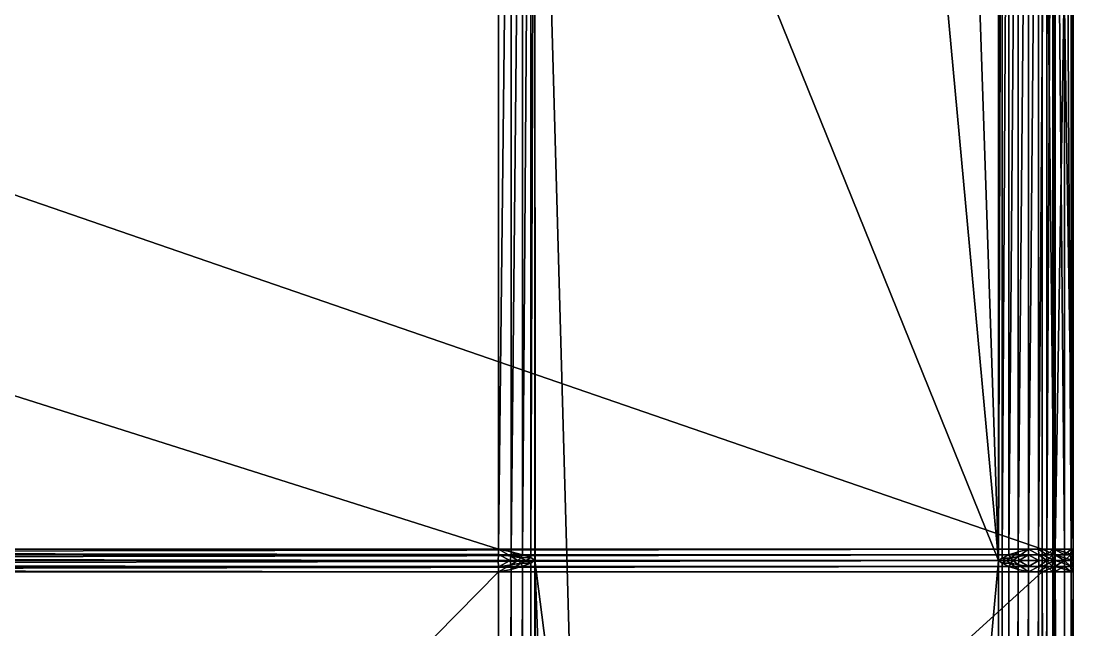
# Model space of a CAD drawing. Extents: x -683 to 86, y -225 to -3.
# Drawn here: x -454.37 to -437.08, y -165.61 to -155.69 of the extents above; entities that cross this region are included whole.
import ezdxf

# ---------------------------------------------------------------- set-up
doc = ezdxf.new("R2010")
doc.units = 0
doc.header["$MEASUREMENT"] = 0
doc.layers.get('0').update_dxf_attribs({"linetype": 'CONTINUOUS'})

msp = doc.modelspace()

# ---------------------------------------------------------------- linework, layer by layer
for points in [[(-445.996, -145.774, 5.688), (-443.823, -4.949, 15.849), (-438.436, -164.478, 27.154)], [(-443.823, -4.949, 15.849), (-438.436, -82.566, 27.154), (-438.436, -164.478, 27.154)], [(-445.996, -164.469, 5.688), (-445.996, -145.774, 5.688), (-445.996, -82.566, 5.688)], [(-438.436, -164.478, 27.154), (-445.996, -164.469, 5.688), (-445.996, -82.566, 5.688)], [(-438.436, -82.566, 27.154), (-438.436, -164.478, 27.154), (-445.996, -82.566, 5.688)], [(-438.436, -82.566, 27.154), (-438.436, -145.774, 27.154), (-438.436, -164.478, 27.154)], [(-438.436, -82.566, 27.154), (-438.436, -145.774, 27.154), (-438.436, -164.478, 27.154)], [(-446.196, -145.867, 5.576), (-446.196, -164.381, 5.576), (-446.381, -164.334, 5.55)], [(-446.196, -145.867, 5.576), (-446.381, -164.334, 5.55), (-446.381, -145.917, 5.55)], [(-446.381, -164.334, 5.55), (-446.381, -145.917, 5.55), (-446.196, -145.867, 5.576)], [(-446.381, -164.334, 5.55), (-446.196, -145.867, 5.576), (-446.196, -164.381, 5.576)], [(-446.061, -145.817, 5.625), (-446.061, -164.429, 5.625), (-446.196, -164.381, 5.576)], [(-446.061, -145.817, 5.625), (-446.196, -164.381, 5.576), (-446.196, -145.867, 5.576)], [(-446.196, -164.381, 5.576), (-446.196, -145.867, 5.576), (-446.061, -145.817, 5.625)], [(-446.196, -164.381, 5.576), (-446.061, -145.817, 5.625), (-446.061, -164.429, 5.625)], [(-445.996, -145.774, 5.688), (-445.996, -164.469, 5.688), (-446.061, -164.429, 5.625)], [(-445.996, -145.774, 5.688), (-446.061, -164.429, 5.625), (-446.061, -145.817, 5.625)], [(-446.061, -164.429, 5.625), (-446.061, -145.817, 5.625), (-445.996, -145.774, 5.688)], [(-446.061, -164.429, 5.625), (-445.996, -145.774, 5.688), (-445.996, -164.469, 5.688)], [(-445.979, -223.391, 11.293), (-445.996, -164.469, 5.688), (-445.996, -145.774, 5.688)], [(-443.823, -223.391, 15.849), (-445.979, -223.391, 11.293), (-445.996, -145.774, 5.688)], [(-438.436, -164.478, 27.154), (-443.823, -223.391, 15.849), (-445.996, -145.774, 5.688)], [(-438.436, -164.478, 27.154), (-438.436, -145.774, 27.154), (-438.379, -145.817, 27.228)], [(-438.379, -145.817, 27.228), (-438.436, -164.478, 27.154), (-438.436, -145.774, 27.154)], [(-438.436, -164.478, 27.154), (-438.379, -145.817, 27.228), (-438.379, -164.436, 27.228)], [(-438.379, -145.817, 27.228), (-438.379, -164.436, 27.228), (-438.436, -164.478, 27.154)], [(-438.379, -164.436, 27.228), (-438.379, -145.817, 27.228), (-438.266, -145.867, 27.307)], [(-438.266, -145.867, 27.307), (-438.379, -164.436, 27.228), (-438.379, -145.817, 27.228)], [(-438.379, -164.436, 27.228), (-438.266, -145.867, 27.307), (-438.266, -164.386, 27.307)], [(-438.266, -145.867, 27.307), (-438.266, -164.386, 27.307), (-438.379, -164.436, 27.228)], [(-438.266, -164.386, 27.307), (-438.266, -145.867, 27.307), (-438.115, -145.917, 27.379)], [(-438.115, -145.917, 27.379), (-438.266, -164.386, 27.307), (-438.266, -145.867, 27.307)], [(-446.588, -164.293, 5.55), (-504.396, -164.293, 9.247), (-504.396, -145.959, 9.247)], [(-446.588, -164.293, 5.55), (-504.396, -145.959, 9.247), (-446.588, -145.959, 5.55)], [(-446.588, -145.959, 5.55), (-446.588, -164.293, 5.55), (-504.396, -164.293, 9.247)], [(-446.588, -145.959, 5.55), (-504.396, -164.293, 9.247), (-504.396, -145.959, 9.247)], [(-490.88, -164.293, 35.858), (-437.728, -164.293, 31.908), (-437.728, -145.959, 31.908)], [(-490.88, -164.293, 35.858), (-437.728, -145.959, 31.908), (-490.88, -145.959, 35.858)], [(-490.88, -145.959, 35.858), (-490.88, -164.293, 35.858), (-437.728, -164.293, 31.908)], [(-490.88, -145.959, 35.858), (-437.728, -164.293, 31.908), (-437.728, -145.959, 31.908)], [(-446.381, -145.917, 5.55), (-446.381, -164.334, 5.55), (-446.588, -164.293, 5.55)], [(-446.381, -145.917, 5.55), (-446.588, -164.293, 5.55), (-446.588, -145.959, 5.55)], [(-446.588, -164.293, 5.55), (-446.588, -145.959, 5.55), (-446.381, -145.917, 5.55)], [(-446.588, -164.293, 5.55), (-446.381, -145.917, 5.55), (-446.381, -164.334, 5.55)], [(-438.266, -164.386, 27.307), (-438.115, -145.917, 27.379), (-438.115, -164.336, 27.379)], [(-438.115, -145.917, 27.379), (-438.115, -164.336, 27.379), (-438.266, -164.386, 27.307)], [(-438.115, -164.336, 27.379), (-438.115, -145.917, 27.379), (-437.949, -145.959, 27.433)], [(-437.949, -145.959, 27.433), (-438.115, -164.336, 27.379), (-438.115, -145.917, 27.379)], [(-438.115, -164.336, 27.379), (-437.949, -145.959, 27.433), (-437.949, -164.293, 27.433)], [(-437.949, -145.959, 27.433), (-437.949, -164.293, 27.433), (-438.115, -164.336, 27.379)], [(-437.949, -164.293, 27.433), (-437.949, -164.293, 27.433), (-437.949, -145.959, 27.433)], [(-437.949, -164.293, 27.433), (-437.949, -145.959, 27.433), (-437.949, -145.959, 27.433)], [(-437.949, -145.959, 27.433), (-437.949, -164.293, 27.433), (-437.949, -164.293, 27.433)], [(-437.949, -145.959, 27.433), (-437.949, -164.293, 27.433), (-437.949, -145.959, 27.433)], [(-437.787, -145.959, 27.488), (-437.787, -164.293, 27.488), (-437.949, -164.293, 27.433)], [(-437.787, -145.959, 27.488), (-437.949, -164.293, 27.433), (-437.949, -145.959, 27.433)], [(-437.949, -164.293, 27.433), (-437.949, -145.959, 27.433), (-437.787, -145.959, 27.488)], [(-437.949, -164.293, 27.433), (-437.787, -145.959, 27.488), (-437.787, -164.293, 27.488)], [(-437.647, -145.959, 27.56), (-437.647, -164.293, 27.56), (-437.787, -164.293, 27.488)], [(-437.647, -145.959, 27.56), (-437.787, -164.293, 27.488), (-437.787, -145.959, 27.488)], [(-437.787, -164.293, 27.488), (-437.787, -145.959, 27.488), (-437.647, -145.959, 27.56)], [(-437.787, -164.293, 27.488), (-437.647, -145.959, 27.56), (-437.647, -164.293, 27.56)], [(-437.529, -164.293, 31.88), (-437.529, -145.959, 31.88), (-437.728, -145.959, 31.908)], [(-437.529, -164.293, 31.88), (-437.728, -145.959, 31.908), (-437.728, -164.293, 31.908)], [(-437.728, -145.959, 31.908), (-437.728, -164.293, 31.908), (-437.529, -164.293, 31.88)], [(-437.728, -145.959, 31.908), (-437.529, -164.293, 31.88), (-437.529, -145.959, 31.88)], [(-437.551, -145.959, 27.64), (-437.551, -164.293, 27.64), (-437.647, -164.293, 27.56)], [(-437.551, -145.959, 27.64), (-437.647, -164.293, 27.56), (-437.647, -145.959, 27.56)], [(-437.647, -164.293, 27.56), (-437.647, -145.959, 27.56), (-437.551, -145.959, 27.64)], [(-437.647, -164.293, 27.56), (-437.551, -145.959, 27.64), (-437.551, -164.293, 27.64)], [(-437.514, -145.959, 27.714), (-437.514, -164.293, 27.714), (-437.551, -164.293, 27.64)], [(-437.514, -145.959, 27.714), (-437.551, -164.293, 27.64), (-437.551, -145.959, 27.64)], [(-437.551, -164.293, 27.64), (-437.551, -145.959, 27.64), (-437.514, -145.959, 27.714)], [(-437.551, -164.293, 27.64), (-437.514, -145.959, 27.714), (-437.514, -164.293, 27.714)], [(-437.362, -164.293, 31.829), (-437.362, -145.959, 31.829), (-437.529, -145.959, 31.88)], [(-437.362, -164.293, 31.829), (-437.529, -145.959, 31.88), (-437.529, -164.293, 31.88)], [(-437.529, -145.959, 31.88), (-437.529, -164.293, 31.88), (-437.362, -164.293, 31.829)], [(-437.529, -145.959, 31.88), (-437.362, -164.293, 31.829), (-437.362, -145.959, 31.829)], [(-437.514, -145.959, 27.714), (-437.218, -145.959, 31.695), (-437.218, -164.293, 31.695)], [(-437.514, -145.959, 27.714), (-437.218, -164.293, 31.695), (-437.514, -164.293, 27.714)], [(-437.514, -164.293, 27.714), (-437.514, -145.959, 27.714), (-437.218, -145.959, 31.695)], [(-437.514, -164.293, 27.714), (-437.218, -145.959, 31.695), (-437.218, -164.293, 31.695)], [(-437.253, -164.293, 31.765), (-437.253, -145.959, 31.765), (-437.362, -145.959, 31.829)], [(-437.253, -164.293, 31.765), (-437.362, -145.959, 31.829), (-437.362, -164.293, 31.829)], [(-437.362, -145.959, 31.829), (-437.362, -164.293, 31.829), (-437.253, -164.293, 31.765)], [(-437.362, -145.959, 31.829), (-437.253, -164.293, 31.765), (-437.253, -145.959, 31.765)], [(-437.218, -164.293, 31.695), (-437.218, -145.959, 31.695), (-437.253, -145.959, 31.765)], [(-437.218, -164.293, 31.695), (-437.253, -145.959, 31.765), (-437.253, -164.293, 31.765)], [(-437.253, -145.959, 31.765), (-437.253, -164.293, 31.765), (-437.218, -164.293, 31.695)], [(-437.253, -145.959, 31.765), (-437.218, -164.293, 31.695), (-437.218, -145.959, 31.695)], [(-446.589, -164.378, 5.551), (-504.398, -164.378, 9.248), (-504.396, -164.293, 9.247)], [(-504.396, -164.293, 9.247), (-446.589, -164.378, 5.551), (-504.398, -164.378, 9.248)], [(-446.59, -164.478, 5.555), (-504.398, -164.478, 9.252), (-504.398, -164.378, 9.248)], [(-446.59, -164.478, 5.555), (-504.398, -164.378, 9.248), (-446.589, -164.378, 5.551)], [(-504.398, -164.378, 9.248), (-446.589, -164.378, 5.551), (-446.59, -164.478, 5.555)], [(-504.398, -164.378, 9.248), (-446.59, -164.478, 5.555), (-504.398, -164.478, 9.252)], [(-446.589, -164.378, 5.551), (-504.396, -164.293, 9.247), (-446.588, -164.293, 5.55)], [(-504.396, -164.293, 9.247), (-446.588, -164.293, 5.55), (-446.589, -164.378, 5.551)], [(-490.88, -164.386, 35.858), (-437.728, -164.386, 31.908), (-437.728, -164.293, 31.908)], [(-490.88, -164.386, 35.858), (-437.728, -164.293, 31.908), (-490.88, -164.293, 35.858)], [(-437.728, -164.293, 31.908), (-490.88, -164.293, 35.858), (-490.88, -164.386, 35.858)], [(-437.728, -164.293, 31.908), (-490.88, -164.386, 35.858), (-437.728, -164.386, 31.908)], [(-490.88, -164.478, 35.858), (-437.728, -164.478, 31.908), (-437.728, -164.386, 31.908)], [(-490.88, -164.478, 35.858), (-437.728, -164.386, 31.908), (-490.88, -164.386, 35.858)], [(-437.728, -164.386, 31.908), (-490.88, -164.386, 35.858), (-490.88, -164.478, 35.858)], [(-437.728, -164.386, 31.908), (-490.88, -164.478, 35.858), (-437.728, -164.478, 31.908)], [(-446.589, -164.378, 5.551), (-446.394, -164.477, 5.556), (-446.59, -164.478, 5.555)], [(-446.589, -164.378, 5.551), (-446.394, -164.477, 5.556), (-446.59, -164.478, 5.555)], [(-446.588, -164.293, 5.55), (-446.388, -164.407, 5.555), (-446.589, -164.378, 5.551)], [(-446.588, -164.293, 5.55), (-446.388, -164.407, 5.555), (-446.589, -164.378, 5.551)], [(-446.589, -164.378, 5.551), (-446.388, -164.407, 5.555), (-446.394, -164.477, 5.556)], [(-446.589, -164.378, 5.551), (-446.388, -164.407, 5.555), (-446.394, -164.477, 5.556)], [(-446.588, -164.293, 5.55), (-446.381, -164.334, 5.55), (-446.388, -164.407, 5.555)], [(-446.588, -164.293, 5.55), (-446.381, -164.334, 5.55), (-446.388, -164.407, 5.555)], [(-446.381, -164.334, 5.55), (-446.224, -164.435, 5.566), (-446.388, -164.407, 5.555)], [(-446.381, -164.334, 5.55), (-446.224, -164.435, 5.566), (-446.388, -164.407, 5.555)], [(-446.381, -164.334, 5.55), (-446.196, -164.381, 5.576), (-446.224, -164.435, 5.566)], [(-446.381, -164.334, 5.55), (-446.196, -164.381, 5.576), (-446.224, -164.435, 5.566)], [(-446.061, -164.429, 5.625), (-446.224, -164.435, 5.566), (-446.196, -164.381, 5.576)], [(-446.061, -164.429, 5.625), (-446.224, -164.435, 5.566), (-446.196, -164.381, 5.576)], [(-438.379, -164.436, 27.228), (-438.266, -164.386, 27.307), (-438.237, -164.438, 27.323)], [(-438.379, -164.436, 27.228), (-438.266, -164.386, 27.307), (-438.237, -164.438, 27.323)], [(-438.115, -164.336, 27.379), (-438.237, -164.438, 27.323), (-438.266, -164.386, 27.307)], [(-438.115, -164.336, 27.379), (-438.237, -164.438, 27.323), (-438.266, -164.386, 27.307)], [(-438.115, -164.336, 27.379), (-438.113, -164.409, 27.38), (-438.237, -164.438, 27.323)], [(-438.115, -164.336, 27.379), (-438.113, -164.409, 27.38), (-438.237, -164.438, 27.323)], [(-437.949, -164.293, 27.433), (-438.113, -164.409, 27.38), (-438.115, -164.336, 27.379)], [(-437.949, -164.293, 27.433), (-438.113, -164.409, 27.38), (-438.115, -164.336, 27.379)], [(-437.949, -164.293, 27.433), (-437.949, -164.386, 27.433), (-438.113, -164.409, 27.38)], [(-437.949, -164.293, 27.433), (-437.949, -164.386, 27.433), (-438.113, -164.409, 27.38)], [(-437.949, -164.386, 27.433), (-438.108, -164.478, 27.382), (-438.113, -164.409, 27.38)], [(-437.949, -164.386, 27.433), (-438.108, -164.478, 27.382), (-438.113, -164.409, 27.38)], [(-437.949, -164.386, 27.433), (-437.949, -164.478, 27.433), (-438.108, -164.478, 27.382)], [(-437.949, -164.386, 27.433), (-437.949, -164.478, 27.433), (-438.108, -164.478, 27.382)], [(-437.949, -164.293, 27.433), (-437.787, -164.293, 27.488), (-437.779, -164.386, 27.491)], [(-437.949, -164.293, 27.433), (-437.779, -164.386, 27.491), (-437.949, -164.386, 27.433)], [(-437.949, -164.293, 27.433), (-437.787, -164.293, 27.488), (-437.779, -164.386, 27.491)], [(-437.949, -164.293, 27.433), (-437.779, -164.386, 27.491), (-437.949, -164.386, 27.433)], [(-437.949, -164.386, 27.433), (-437.949, -164.386, 27.433), (-437.949, -164.293, 27.433)], [(-437.949, -164.386, 27.433), (-437.949, -164.293, 27.433), (-437.949, -164.293, 27.433)], [(-437.949, -164.293, 27.433), (-437.949, -164.293, 27.433), (-437.949, -164.386, 27.433)], [(-437.949, -164.293, 27.433), (-437.949, -164.386, 27.433), (-437.949, -164.386, 27.433)], [(-437.949, -164.386, 27.433), (-437.779, -164.386, 27.491), (-437.779, -164.478, 27.491)], [(-437.949, -164.386, 27.433), (-437.779, -164.478, 27.491), (-437.949, -164.478, 27.433)], [(-437.949, -164.386, 27.433), (-437.779, -164.386, 27.491), (-437.779, -164.478, 27.491)], [(-437.949, -164.386, 27.433), (-437.779, -164.478, 27.491), (-437.949, -164.478, 27.433)], [(-437.949, -164.478, 27.433), (-437.949, -164.478, 27.433), (-437.949, -164.386, 27.433)], [(-437.949, -164.478, 27.433), (-437.949, -164.386, 27.433), (-437.949, -164.386, 27.433)], [(-437.949, -164.386, 27.433), (-437.949, -164.386, 27.433), (-437.949, -164.478, 27.433)], [(-437.949, -164.386, 27.433), (-437.949, -164.478, 27.433), (-437.949, -164.478, 27.433)], [(-437.787, -164.293, 27.488), (-437.647, -164.293, 27.56), (-437.647, -164.386, 27.56)], [(-437.787, -164.293, 27.488), (-437.647, -164.386, 27.56), (-437.779, -164.386, 27.491)], [(-437.787, -164.293, 27.488), (-437.647, -164.293, 27.56), (-437.647, -164.386, 27.56)], [(-437.787, -164.293, 27.488), (-437.647, -164.386, 27.56), (-437.779, -164.386, 27.491)], [(-437.779, -164.386, 27.491), (-437.647, -164.386, 27.56), (-437.647, -164.478, 27.56)], [(-437.779, -164.386, 27.491), (-437.647, -164.478, 27.56), (-437.779, -164.478, 27.491)], [(-437.779, -164.386, 27.491), (-437.647, -164.386, 27.56), (-437.647, -164.478, 27.56)], [(-437.779, -164.386, 27.491), (-437.647, -164.478, 27.56), (-437.779, -164.478, 27.491)], [(-437.728, -164.293, 31.908), (-437.728, -164.386, 31.908), (-437.52, -164.386, 31.878)], [(-437.728, -164.293, 31.908), (-437.52, -164.386, 31.878), (-437.529, -164.293, 31.88)], [(-437.728, -164.293, 31.908), (-437.728, -164.386, 31.908), (-437.52, -164.386, 31.878)], [(-437.728, -164.293, 31.908), (-437.52, -164.386, 31.878), (-437.529, -164.293, 31.88)], [(-437.728, -164.386, 31.908), (-437.728, -164.478, 31.908), (-437.52, -164.478, 31.878)], [(-437.728, -164.386, 31.908), (-437.52, -164.478, 31.878), (-437.52, -164.386, 31.878)], [(-437.728, -164.386, 31.908), (-437.728, -164.478, 31.908), (-437.52, -164.478, 31.878)], [(-437.728, -164.386, 31.908), (-437.52, -164.478, 31.878), (-437.52, -164.386, 31.878)], [(-437.551, -164.293, 27.64), (-437.555, -164.386, 27.636), (-437.647, -164.386, 27.56)], [(-437.551, -164.293, 27.64), (-437.647, -164.386, 27.56), (-437.647, -164.293, 27.56)], [(-437.551, -164.293, 27.64), (-437.555, -164.386, 27.636), (-437.647, -164.386, 27.56)], [(-437.551, -164.293, 27.64), (-437.647, -164.386, 27.56), (-437.647, -164.293, 27.56)], [(-437.555, -164.386, 27.636), (-437.555, -164.478, 27.636), (-437.647, -164.478, 27.56)], [(-437.555, -164.386, 27.636), (-437.647, -164.478, 27.56), (-437.647, -164.386, 27.56)], [(-437.555, -164.386, 27.636), (-437.555, -164.478, 27.636), (-437.647, -164.478, 27.56)], [(-437.555, -164.386, 27.636), (-437.647, -164.478, 27.56), (-437.647, -164.386, 27.56)], [(-437.514, -164.293, 27.714), (-437.514, -164.386, 27.714), (-437.555, -164.386, 27.636)], [(-437.514, -164.293, 27.714), (-437.555, -164.386, 27.636), (-437.551, -164.293, 27.64)], [(-437.514, -164.293, 27.714), (-437.514, -164.386, 27.714), (-437.555, -164.386, 27.636)], [(-437.514, -164.293, 27.714), (-437.555, -164.386, 27.636), (-437.551, -164.293, 27.64)], [(-437.514, -164.386, 27.714), (-437.514, -164.478, 27.714), (-437.555, -164.478, 27.636)], [(-437.514, -164.386, 27.714), (-437.555, -164.478, 27.636), (-437.555, -164.386, 27.636)], [(-437.514, -164.386, 27.714), (-437.514, -164.478, 27.714), (-437.555, -164.478, 27.636)], [(-437.514, -164.386, 27.714), (-437.555, -164.478, 27.636), (-437.555, -164.386, 27.636)], [(-437.529, -164.293, 31.88), (-437.52, -164.386, 31.878), (-437.362, -164.386, 31.829)], [(-437.529, -164.293, 31.88), (-437.362, -164.386, 31.829), (-437.362, -164.293, 31.829)], [(-437.529, -164.293, 31.88), (-437.52, -164.386, 31.878), (-437.362, -164.386, 31.829)], [(-437.529, -164.293, 31.88), (-437.362, -164.386, 31.829), (-437.362, -164.293, 31.829)], [(-437.52, -164.386, 31.878), (-437.52, -164.478, 31.878), (-437.362, -164.478, 31.829)], [(-437.52, -164.386, 31.878), (-437.362, -164.478, 31.829), (-437.362, -164.386, 31.829)], [(-437.52, -164.386, 31.878), (-437.52, -164.478, 31.878), (-437.362, -164.478, 31.829)], [(-437.52, -164.386, 31.878), (-437.362, -164.478, 31.829), (-437.362, -164.386, 31.829)], [(-437.218, -164.386, 31.695), (-437.514, -164.386, 27.714), (-437.514, -164.293, 27.714)], [(-437.218, -164.386, 31.695), (-437.514, -164.293, 27.714), (-437.218, -164.293, 31.695)], [(-437.514, -164.293, 27.714), (-437.218, -164.293, 31.695), (-437.218, -164.386, 31.695)], [(-437.514, -164.293, 27.714), (-437.218, -164.386, 31.695), (-437.514, -164.386, 27.714)], [(-437.218, -164.478, 31.695), (-437.514, -164.478, 27.714), (-437.514, -164.386, 27.714)], [(-437.218, -164.478, 31.695), (-437.514, -164.386, 27.714), (-437.218, -164.386, 31.695)], [(-437.514, -164.386, 27.714), (-437.218, -164.386, 31.695), (-437.218, -164.478, 31.695)], [(-437.514, -164.386, 27.714), (-437.218, -164.478, 31.695), (-437.514, -164.478, 27.714)], [(-437.253, -164.293, 31.765), (-437.362, -164.293, 31.829), (-437.362, -164.386, 31.829)], [(-437.253, -164.293, 31.765), (-437.362, -164.386, 31.829), (-437.257, -164.386, 31.768)], [(-437.253, -164.293, 31.765), (-437.362, -164.293, 31.829), (-437.362, -164.386, 31.829)], [(-437.253, -164.293, 31.765), (-437.362, -164.386, 31.829), (-437.257, -164.386, 31.768)], [(-437.257, -164.386, 31.768), (-437.362, -164.386, 31.829), (-437.362, -164.478, 31.829)], [(-437.257, -164.386, 31.768), (-437.362, -164.478, 31.829), (-437.257, -164.478, 31.768)], [(-437.257, -164.386, 31.768), (-437.362, -164.386, 31.829), (-437.362, -164.478, 31.829)], [(-437.257, -164.386, 31.768), (-437.362, -164.478, 31.829), (-437.257, -164.478, 31.768)], [(-437.218, -164.293, 31.695), (-437.253, -164.293, 31.765), (-437.257, -164.386, 31.768)], [(-437.218, -164.293, 31.695), (-437.257, -164.386, 31.768), (-437.218, -164.386, 31.695)], [(-437.218, -164.293, 31.695), (-437.253, -164.293, 31.765), (-437.257, -164.386, 31.768)], [(-437.218, -164.293, 31.695), (-437.257, -164.386, 31.768), (-437.218, -164.386, 31.695)], [(-437.218, -164.386, 31.695), (-437.257, -164.386, 31.768), (-437.257, -164.478, 31.768)], [(-437.218, -164.386, 31.695), (-437.257, -164.478, 31.768), (-437.218, -164.478, 31.695)], [(-437.218, -164.386, 31.695), (-437.257, -164.386, 31.768), (-437.257, -164.478, 31.768)], [(-437.218, -164.386, 31.695), (-437.257, -164.478, 31.768), (-437.218, -164.478, 31.695)], [(-446.589, -164.578, 5.56), (-504.398, -164.578, 9.258), (-504.398, -164.478, 9.252)], [(-446.589, -164.578, 5.56), (-504.398, -164.478, 9.252), (-446.59, -164.478, 5.555)], [(-504.398, -164.478, 9.252), (-446.59, -164.478, 5.555), (-446.589, -164.578, 5.56)], [(-504.398, -164.478, 9.252), (-446.589, -164.578, 5.56), (-504.398, -164.578, 9.258)], [(-490.88, -164.571, 35.858), (-437.728, -164.571, 31.908), (-437.728, -164.478, 31.908)], [(-490.88, -164.571, 35.858), (-437.728, -164.478, 31.908), (-490.88, -164.478, 35.858)], [(-437.728, -164.478, 31.908), (-490.88, -164.478, 35.858), (-490.88, -164.571, 35.858)], [(-437.728, -164.478, 31.908), (-490.88, -164.571, 35.858), (-437.728, -164.571, 31.908)], [(-446.589, -164.578, 5.56), (-446.59, -164.478, 5.555), (-446.394, -164.477, 5.556)], [(-446.589, -164.578, 5.56), (-446.59, -164.478, 5.555), (-446.394, -164.477, 5.556)], [(-446.589, -164.578, 5.56), (-446.394, -164.477, 5.556), (-446.388, -164.547, 5.562)], [(-446.589, -164.578, 5.56), (-446.394, -164.477, 5.556), (-446.388, -164.547, 5.562)], [(-446.588, -164.662, 5.567), (-446.589, -164.578, 5.56), (-446.388, -164.547, 5.562)], [(-446.588, -164.662, 5.567), (-446.589, -164.578, 5.56), (-446.388, -164.547, 5.562)], [(-446.588, -164.662, 5.567), (-446.388, -164.547, 5.562), (-446.381, -164.621, 5.563)], [(-446.588, -164.662, 5.567), (-446.388, -164.547, 5.562), (-446.381, -164.621, 5.563)], [(-446.388, -164.407, 5.555), (-446.274, -164.477, 5.563), (-446.394, -164.477, 5.556)], [(-446.388, -164.407, 5.555), (-446.274, -164.477, 5.563), (-446.394, -164.477, 5.556)], [(-446.388, -164.547, 5.562), (-446.394, -164.477, 5.556), (-446.274, -164.477, 5.563)], [(-446.388, -164.547, 5.562), (-446.394, -164.477, 5.556), (-446.274, -164.477, 5.563)], [(-446.388, -164.407, 5.555), (-446.224, -164.435, 5.566), (-446.274, -164.477, 5.563)], [(-446.388, -164.407, 5.555), (-446.224, -164.435, 5.566), (-446.274, -164.477, 5.563)], [(-446.388, -164.547, 5.562), (-446.274, -164.477, 5.563), (-446.224, -164.518, 5.57)], [(-446.388, -164.547, 5.562), (-446.274, -164.477, 5.563), (-446.224, -164.518, 5.57)], [(-446.381, -164.621, 5.563), (-446.388, -164.547, 5.562), (-446.224, -164.518, 5.57)], [(-446.381, -164.621, 5.563), (-446.388, -164.547, 5.562), (-446.224, -164.518, 5.57)], [(-446.381, -164.621, 5.563), (-446.224, -164.518, 5.57), (-446.196, -164.57, 5.585)], [(-446.381, -164.621, 5.563), (-446.224, -164.518, 5.57), (-446.196, -164.57, 5.585)], [(-446.134, -164.475, 5.594), (-446.274, -164.477, 5.563), (-446.224, -164.435, 5.566)], [(-446.134, -164.475, 5.594), (-446.274, -164.477, 5.563), (-446.224, -164.435, 5.566)], [(-446.134, -164.475, 5.594), (-446.224, -164.518, 5.57), (-446.274, -164.477, 5.563)], [(-446.134, -164.475, 5.594), (-446.224, -164.518, 5.57), (-446.274, -164.477, 5.563)], [(-446.061, -164.429, 5.625), (-446.134, -164.475, 5.594), (-446.224, -164.435, 5.566)], [(-446.061, -164.429, 5.625), (-446.134, -164.475, 5.594), (-446.224, -164.435, 5.566)], [(-446.061, -164.517, 5.629), (-446.224, -164.518, 5.57), (-446.134, -164.475, 5.594)], [(-446.061, -164.517, 5.629), (-446.224, -164.518, 5.57), (-446.134, -164.475, 5.594)], [(-446.061, -164.517, 5.629), (-446.196, -164.57, 5.585), (-446.224, -164.518, 5.57)], [(-446.061, -164.517, 5.629), (-446.196, -164.57, 5.585), (-446.224, -164.518, 5.57)], [(-446.061, -164.517, 5.629), (-446.191, -223.391, 11.181), (-446.196, -164.57, 5.585)], [(-446.191, -223.391, 11.181), (-446.196, -164.57, 5.585), (-446.061, -164.517, 5.629)], [(-446.061, -164.517, 5.629), (-446.051, -223.391, 11.229), (-446.191, -223.391, 11.181)], [(-446.191, -223.391, 11.181), (-446.061, -164.517, 5.629), (-446.051, -223.391, 11.229)], [(-445.996, -164.469, 5.688), (-446.134, -164.475, 5.594), (-446.061, -164.429, 5.625)], [(-445.996, -164.469, 5.688), (-446.134, -164.475, 5.594), (-446.061, -164.429, 5.625)], [(-445.996, -164.469, 5.688), (-446.061, -164.517, 5.629), (-446.134, -164.475, 5.594)], [(-445.996, -164.469, 5.688), (-446.061, -164.517, 5.629), (-446.134, -164.475, 5.594)], [(-445.996, -164.469, 5.688), (-446.051, -223.391, 11.229), (-446.061, -164.517, 5.629)], [(-446.051, -223.391, 11.229), (-446.061, -164.517, 5.629), (-445.996, -164.469, 5.688)], [(-445.996, -164.469, 5.688), (-445.979, -223.391, 11.293), (-446.051, -223.391, 11.229)], [(-446.051, -223.391, 11.229), (-445.996, -164.469, 5.688), (-445.979, -223.391, 11.293)], [(-443.823, -223.391, 15.849), (-445.979, -223.391, 11.293), (-445.996, -164.469, 5.688)], [(-438.452, -223.391, 27.154), (-443.823, -223.391, 15.849), (-445.996, -164.469, 5.688)], [(-438.436, -164.478, 27.154), (-438.452, -223.391, 27.154), (-445.996, -164.469, 5.688)], [(-438.436, -164.478, 27.154), (-438.452, -223.391, 27.154), (-443.823, -223.391, 15.849)], [(-438.452, -223.391, 27.154), (-438.436, -164.478, 27.154), (-438.379, -164.521, 27.228)], [(-438.379, -164.521, 27.228), (-438.452, -223.391, 27.154), (-438.436, -164.478, 27.154)], [(-438.452, -223.391, 27.154), (-438.379, -164.521, 27.228), (-438.407, -222.615, 27.191)], [(-438.379, -164.521, 27.228), (-438.407, -222.615, 27.191), (-438.452, -223.391, 27.154)], [(-438.436, -164.478, 27.154), (-438.379, -164.436, 27.228), (-438.315, -164.478, 27.277)], [(-438.436, -164.478, 27.154), (-438.379, -164.436, 27.228), (-438.315, -164.478, 27.277)], [(-438.436, -164.478, 27.154), (-438.315, -164.478, 27.277), (-438.379, -164.521, 27.228)], [(-438.436, -164.478, 27.154), (-438.315, -164.478, 27.277), (-438.379, -164.521, 27.228)], [(-438.407, -222.615, 27.191), (-438.379, -164.521, 27.228), (-438.266, -164.571, 27.307)], [(-438.266, -164.571, 27.307), (-438.407, -222.615, 27.191), (-438.379, -164.521, 27.228)], [(-438.379, -164.436, 27.228), (-438.237, -164.438, 27.323), (-438.315, -164.478, 27.277)], [(-438.379, -164.436, 27.228), (-438.237, -164.438, 27.323), (-438.315, -164.478, 27.277)], [(-438.379, -164.521, 27.228), (-438.315, -164.478, 27.277), (-438.237, -164.519, 27.323)], [(-438.379, -164.521, 27.228), (-438.315, -164.478, 27.277), (-438.237, -164.519, 27.323)], [(-438.379, -164.521, 27.228), (-438.237, -164.519, 27.323), (-438.266, -164.571, 27.307)], [(-438.379, -164.521, 27.228), (-438.237, -164.519, 27.323), (-438.266, -164.571, 27.307)], [(-438.315, -164.478, 27.277), (-438.237, -164.438, 27.323), (-438.201, -164.478, 27.342)], [(-438.315, -164.478, 27.277), (-438.237, -164.438, 27.323), (-438.201, -164.478, 27.342)], [(-438.315, -164.478, 27.277), (-438.201, -164.478, 27.342), (-438.237, -164.519, 27.323)], [(-438.315, -164.478, 27.277), (-438.201, -164.478, 27.342), (-438.237, -164.519, 27.323)], [(-438.115, -164.621, 27.379), (-438.266, -164.571, 27.307), (-438.237, -164.519, 27.323)], [(-438.115, -164.621, 27.379), (-438.266, -164.571, 27.307), (-438.237, -164.519, 27.323)], [(-438.113, -164.409, 27.38), (-438.201, -164.478, 27.342), (-438.237, -164.438, 27.323)], [(-438.113, -164.409, 27.38), (-438.201, -164.478, 27.342), (-438.237, -164.438, 27.323)], [(-438.113, -164.548, 27.38), (-438.237, -164.519, 27.323), (-438.201, -164.478, 27.342)], [(-438.113, -164.548, 27.38), (-438.237, -164.519, 27.323), (-438.201, -164.478, 27.342)], [(-438.115, -164.621, 27.379), (-438.237, -164.519, 27.323), (-438.113, -164.548, 27.38)], [(-438.115, -164.621, 27.379), (-438.237, -164.519, 27.323), (-438.113, -164.548, 27.38)], [(-438.113, -164.409, 27.38), (-438.108, -164.478, 27.382), (-438.201, -164.478, 27.342)], [(-438.113, -164.409, 27.38), (-438.108, -164.478, 27.382), (-438.201, -164.478, 27.342)], [(-438.113, -164.548, 27.38), (-438.201, -164.478, 27.342), (-438.108, -164.478, 27.382)], [(-438.113, -164.548, 27.38), (-438.201, -164.478, 27.342), (-438.108, -164.478, 27.382)], [(-437.949, -164.663, 27.433), (-438.115, -164.621, 27.379), (-438.113, -164.548, 27.38)], [(-437.949, -164.663, 27.433), (-438.115, -164.621, 27.379), (-438.113, -164.548, 27.38)], [(-437.949, -164.571, 27.433), (-438.113, -164.548, 27.38), (-438.108, -164.478, 27.382)], [(-437.949, -164.571, 27.433), (-438.113, -164.548, 27.38), (-438.108, -164.478, 27.382)], [(-437.949, -164.663, 27.433), (-438.113, -164.548, 27.38), (-437.949, -164.571, 27.433)], [(-437.949, -164.663, 27.433), (-438.113, -164.548, 27.38), (-437.949, -164.571, 27.433)], [(-437.949, -164.571, 27.433), (-438.108, -164.478, 27.382), (-437.949, -164.478, 27.433)], [(-437.949, -164.571, 27.433), (-438.108, -164.478, 27.382), (-437.949, -164.478, 27.433)], [(-437.949, -164.571, 27.433), (-437.949, -164.478, 27.433), (-437.779, -164.478, 27.491)], [(-437.949, -164.571, 27.433), (-437.779, -164.478, 27.491), (-437.779, -164.571, 27.491)], [(-437.949, -164.571, 27.433), (-437.949, -164.478, 27.433), (-437.779, -164.478, 27.491)], [(-437.949, -164.571, 27.433), (-437.779, -164.478, 27.491), (-437.779, -164.571, 27.491)], [(-437.949, -164.571, 27.433), (-437.949, -164.571, 27.433), (-437.949, -164.478, 27.433)], [(-437.949, -164.571, 27.433), (-437.949, -164.478, 27.433), (-437.949, -164.478, 27.433)], [(-437.949, -164.478, 27.433), (-437.949, -164.478, 27.433), (-437.949, -164.571, 27.433)], [(-437.949, -164.478, 27.433), (-437.949, -164.571, 27.433), (-437.949, -164.571, 27.433)], [(-437.779, -164.571, 27.491), (-437.779, -164.478, 27.491), (-437.647, -164.478, 27.56)], [(-437.779, -164.571, 27.491), (-437.647, -164.478, 27.56), (-437.647, -164.571, 27.56)], [(-437.779, -164.571, 27.491), (-437.779, -164.478, 27.491), (-437.647, -164.478, 27.56)], [(-437.779, -164.571, 27.491), (-437.647, -164.478, 27.56), (-437.647, -164.571, 27.56)], [(-437.728, -164.571, 31.908), (-437.52, -164.571, 31.878), (-437.52, -164.478, 31.878)], [(-437.728, -164.571, 31.908), (-437.52, -164.478, 31.878), (-437.728, -164.478, 31.908)], [(-437.728, -164.571, 31.908), (-437.52, -164.571, 31.878), (-437.52, -164.478, 31.878)], [(-437.728, -164.571, 31.908), (-437.52, -164.478, 31.878), (-437.728, -164.478, 31.908)], [(-437.555, -164.571, 27.636), (-437.647, -164.571, 27.56), (-437.647, -164.478, 27.56)], [(-437.555, -164.571, 27.636), (-437.647, -164.478, 27.56), (-437.555, -164.478, 27.636)], [(-437.555, -164.571, 27.636), (-437.647, -164.571, 27.56), (-437.647, -164.478, 27.56)], [(-437.555, -164.571, 27.636), (-437.647, -164.478, 27.56), (-437.555, -164.478, 27.636)], [(-437.514, -164.571, 27.714), (-437.555, -164.571, 27.636), (-437.555, -164.478, 27.636)], [(-437.514, -164.571, 27.714), (-437.555, -164.478, 27.636), (-437.514, -164.478, 27.714)], [(-437.514, -164.571, 27.714), (-437.555, -164.571, 27.636), (-437.555, -164.478, 27.636)], [(-437.514, -164.571, 27.714), (-437.555, -164.478, 27.636), (-437.514, -164.478, 27.714)], [(-437.52, -164.571, 31.878), (-437.362, -164.571, 31.829), (-437.362, -164.478, 31.829)], [(-437.52, -164.571, 31.878), (-437.362, -164.478, 31.829), (-437.52, -164.478, 31.878)], [(-437.52, -164.571, 31.878), (-437.362, -164.571, 31.829), (-437.362, -164.478, 31.829)], [(-437.52, -164.571, 31.878), (-437.362, -164.478, 31.829), (-437.52, -164.478, 31.878)], [(-437.218, -164.571, 31.695), (-437.514, -164.571, 27.714), (-437.514, -164.478, 27.714)], [(-437.218, -164.571, 31.695), (-437.514, -164.478, 27.714), (-437.218, -164.478, 31.695)], [(-437.514, -164.478, 27.714), (-437.218, -164.478, 31.695), (-437.218, -164.571, 31.695)], [(-437.514, -164.478, 27.714), (-437.218, -164.571, 31.695), (-437.514, -164.571, 27.714)], [(-437.257, -164.571, 31.768), (-437.257, -164.478, 31.768), (-437.362, -164.478, 31.829)], [(-437.257, -164.571, 31.768), (-437.362, -164.478, 31.829), (-437.362, -164.571, 31.829)], [(-437.257, -164.571, 31.768), (-437.257, -164.478, 31.768), (-437.362, -164.478, 31.829)], [(-437.257, -164.571, 31.768), (-437.362, -164.478, 31.829), (-437.362, -164.571, 31.829)], [(-437.218, -164.571, 31.695), (-437.218, -164.478, 31.695), (-437.257, -164.478, 31.768)], [(-437.218, -164.571, 31.695), (-437.257, -164.478, 31.768), (-437.257, -164.571, 31.768)], [(-437.218, -164.571, 31.695), (-437.218, -164.478, 31.695), (-437.257, -164.478, 31.768)], [(-437.218, -164.571, 31.695), (-437.257, -164.478, 31.768), (-437.257, -164.571, 31.768)], [(-446.588, -164.662, 5.567), (-504.396, -164.662, 9.264), (-504.398, -164.578, 9.258)], [(-446.588, -164.662, 5.567), (-504.398, -164.578, 9.258), (-446.589, -164.578, 5.56)], [(-504.398, -164.578, 9.258), (-446.589, -164.578, 5.56), (-446.588, -164.662, 5.567)], [(-504.398, -164.578, 9.258), (-446.588, -164.662, 5.567), (-504.396, -164.662, 9.264)], [(-504.396, -164.662, 9.264), (-446.588, -164.662, 5.567), (-446.588, -223.392, 11.154)], [(-504.396, -164.662, 9.264), (-446.588, -223.392, 11.154), (-504.396, -223.392, 14.851)], [(-504.396, -223.392, 14.851), (-504.396, -164.662, 9.264), (-446.588, -164.662, 5.567)], [(-504.396, -223.392, 14.851), (-446.588, -164.662, 5.567), (-446.588, -223.392, 11.154)], [(-490.88, -164.663, 35.858), (-437.728, -164.663, 31.908), (-437.728, -164.571, 31.908)], [(-490.88, -164.663, 35.858), (-437.728, -164.571, 31.908), (-490.88, -164.571, 35.858)], [(-437.728, -164.571, 31.908), (-490.88, -164.571, 35.858), (-490.88, -164.663, 35.858)], [(-437.728, -164.571, 31.908), (-490.88, -164.663, 35.858), (-437.728, -164.663, 31.908)], [(-490.88, -164.663, 35.858), (-490.88, -213.024, 35.858), (-437.728, -213.024, 31.908)], [(-490.88, -164.663, 35.858), (-437.728, -213.024, 31.908), (-437.728, -164.663, 31.908)], [(-490.88, -213.024, 35.858), (-437.728, -213.024, 31.908), (-437.728, -164.663, 31.908)], [(-490.88, -213.024, 35.858), (-437.728, -164.663, 31.908), (-490.88, -164.663, 35.858)], [(-446.381, -164.621, 5.563), (-446.38, -223.391, 11.154), (-446.588, -223.392, 11.154)], [(-446.381, -164.621, 5.563), (-446.588, -223.392, 11.154), (-446.588, -164.662, 5.567)], [(-446.588, -223.392, 11.154), (-446.588, -164.662, 5.567), (-446.381, -164.621, 5.563)], [(-446.588, -223.392, 11.154), (-446.381, -164.621, 5.563), (-446.38, -223.391, 11.154)], [(-446.196, -164.57, 5.585), (-446.38, -223.391, 11.154), (-446.381, -164.621, 5.563)], [(-446.38, -223.391, 11.154), (-446.381, -164.621, 5.563), (-446.196, -164.57, 5.585)], [(-446.196, -164.57, 5.585), (-446.191, -223.391, 11.181), (-446.38, -223.391, 11.154)], [(-446.38, -223.391, 11.154), (-446.196, -164.57, 5.585), (-446.191, -223.391, 11.181)], [(-438.407, -222.615, 27.191), (-438.266, -164.571, 27.307), (-438.295, -220.408, 27.257)], [(-438.266, -164.571, 27.307), (-438.295, -220.408, 27.257), (-438.407, -222.615, 27.191)], [(-438.295, -220.408, 27.257), (-438.266, -164.571, 27.307), (-438.115, -164.621, 27.379)], [(-438.115, -164.621, 27.379), (-438.295, -220.408, 27.257), (-438.266, -164.571, 27.307)], [(-438.295, -220.408, 27.257), (-438.115, -164.621, 27.379), (-438.134, -217.103, 27.342)], [(-438.115, -164.621, 27.379), (-438.134, -217.103, 27.342), (-438.295, -220.408, 27.257)], [(-438.134, -217.103, 27.342), (-438.115, -164.621, 27.379), (-437.949, -164.663, 27.433)], [(-437.949, -164.663, 27.433), (-438.134, -217.103, 27.342), (-438.115, -164.621, 27.379)], [(-438.134, -217.103, 27.342), (-437.949, -164.663, 27.433), (-437.949, -213.205, 27.433)], [(-437.949, -164.663, 27.433), (-437.949, -213.205, 27.433), (-438.134, -217.103, 27.342)], [(-437.949, -164.663, 27.433), (-437.949, -164.571, 27.433), (-437.779, -164.571, 27.491)], [(-437.949, -164.663, 27.433), (-437.779, -164.571, 27.491), (-437.787, -164.663, 27.488)], [(-437.949, -164.663, 27.433), (-437.949, -164.571, 27.433), (-437.779, -164.571, 27.491)], [(-437.949, -164.663, 27.433), (-437.779, -164.571, 27.491), (-437.787, -164.663, 27.488)], [(-437.949, -164.663, 27.433), (-437.949, -164.663, 27.433), (-437.949, -164.571, 27.433)], [(-437.949, -164.663, 27.433), (-437.949, -164.571, 27.433), (-437.949, -164.571, 27.433)], [(-437.949, -164.571, 27.433), (-437.949, -164.571, 27.433), (-437.949, -164.663, 27.433)], [(-437.949, -164.571, 27.433), (-437.949, -164.663, 27.433), (-437.949, -164.663, 27.433)], [(-437.949, -164.663, 27.433), (-437.949, -213.205, 27.433), (-437.949, -213.205, 27.433)], [(-437.949, -164.663, 27.433), (-437.949, -213.205, 27.433), (-437.949, -164.663, 27.433)], [(-437.949, -213.205, 27.433), (-437.949, -213.205, 27.433), (-437.949, -164.663, 27.433)], [(-437.949, -213.205, 27.433), (-437.949, -164.663, 27.433), (-437.949, -164.663, 27.433)], [(-437.949, -213.205, 27.433), (-437.949, -164.663, 27.433), (-437.787, -164.663, 27.488)], [(-437.949, -213.205, 27.433), (-437.787, -164.663, 27.488), (-437.787, -213.164, 27.488)], [(-437.949, -213.205, 27.433), (-437.949, -164.663, 27.433), (-437.787, -164.663, 27.488)], [(-437.949, -213.205, 27.433), (-437.787, -164.663, 27.488), (-437.787, -213.164, 27.488)], [(-437.787, -164.663, 27.488), (-437.779, -164.571, 27.491), (-437.647, -164.571, 27.56)], [(-437.787, -164.663, 27.488), (-437.647, -164.571, 27.56), (-437.647, -164.663, 27.56)], [(-437.787, -164.663, 27.488), (-437.779, -164.571, 27.491), (-437.647, -164.571, 27.56)], [(-437.787, -164.663, 27.488), (-437.647, -164.571, 27.56), (-437.647, -164.663, 27.56)], [(-437.787, -213.164, 27.488), (-437.787, -164.663, 27.488), (-437.647, -164.663, 27.56)], [(-437.787, -213.164, 27.488), (-437.647, -164.663, 27.56), (-437.647, -213.115, 27.56)], [(-437.787, -213.164, 27.488), (-437.787, -164.663, 27.488), (-437.647, -164.663, 27.56)], [(-437.787, -213.164, 27.488), (-437.647, -164.663, 27.56), (-437.647, -213.115, 27.56)], [(-437.728, -164.663, 31.908), (-437.529, -164.663, 31.88), (-437.52, -164.571, 31.878)], [(-437.728, -164.663, 31.908), (-437.52, -164.571, 31.878), (-437.728, -164.571, 31.908)], [(-437.728, -164.663, 31.908), (-437.529, -164.663, 31.88), (-437.52, -164.571, 31.878)], [(-437.728, -164.663, 31.908), (-437.52, -164.571, 31.878), (-437.728, -164.571, 31.908)], [(-437.728, -164.663, 31.908), (-437.728, -213.024, 31.908), (-437.528, -213.024, 31.88)], [(-437.728, -164.663, 31.908), (-437.528, -213.024, 31.88), (-437.529, -164.663, 31.88)], [(-437.528, -213.024, 31.88), (-437.529, -164.663, 31.88), (-437.728, -164.663, 31.908)], [(-437.528, -213.024, 31.88), (-437.728, -164.663, 31.908), (-437.728, -213.024, 31.908)], [(-437.551, -164.663, 27.64), (-437.647, -164.663, 27.56), (-437.647, -164.571, 27.56)], [(-437.551, -164.663, 27.64), (-437.647, -164.571, 27.56), (-437.555, -164.571, 27.636)], [(-437.551, -164.663, 27.64), (-437.647, -164.663, 27.56), (-437.647, -164.571, 27.56)], [(-437.551, -164.663, 27.64), (-437.647, -164.571, 27.56), (-437.555, -164.571, 27.636)], [(-437.647, -213.115, 27.56), (-437.647, -164.663, 27.56), (-437.551, -164.663, 27.64)], [(-437.647, -213.115, 27.56), (-437.551, -164.663, 27.64), (-437.551, -213.065, 27.64)], [(-437.647, -213.115, 27.56), (-437.647, -164.663, 27.56), (-437.551, -164.663, 27.64)], [(-437.647, -213.115, 27.56), (-437.551, -164.663, 27.64), (-437.551, -213.065, 27.64)], [(-437.514, -164.663, 27.714), (-437.551, -164.663, 27.64), (-437.555, -164.571, 27.636)], [(-437.514, -164.663, 27.714), (-437.555, -164.571, 27.636), (-437.514, -164.571, 27.714)], [(-437.514, -164.663, 27.714), (-437.551, -164.663, 27.64), (-437.555, -164.571, 27.636)], [(-437.514, -164.663, 27.714), (-437.555, -164.571, 27.636), (-437.514, -164.571, 27.714)], [(-437.551, -213.065, 27.64), (-437.551, -164.663, 27.64), (-437.514, -164.663, 27.714)], [(-437.551, -213.065, 27.64), (-437.514, -164.663, 27.714), (-437.514, -213.024, 27.714)], [(-437.551, -213.065, 27.64), (-437.551, -164.663, 27.64), (-437.514, -164.663, 27.714)], [(-437.551, -213.065, 27.64), (-437.514, -164.663, 27.714), (-437.514, -213.024, 27.714)], [(-437.529, -164.663, 31.88), (-437.362, -164.663, 31.829), (-437.362, -164.571, 31.829)], [(-437.529, -164.663, 31.88), (-437.362, -164.571, 31.829), (-437.52, -164.571, 31.878)], [(-437.529, -164.663, 31.88), (-437.362, -164.663, 31.829), (-437.362, -164.571, 31.829)], [(-437.529, -164.663, 31.88), (-437.362, -164.571, 31.829), (-437.52, -164.571, 31.878)], [(-437.529, -164.663, 31.88), (-437.528, -213.024, 31.88), (-437.36, -213.024, 31.83)], [(-437.529, -164.663, 31.88), (-437.36, -213.024, 31.83), (-437.362, -164.663, 31.829)], [(-437.36, -213.024, 31.83), (-437.362, -164.663, 31.829), (-437.529, -164.663, 31.88)], [(-437.36, -213.024, 31.83), (-437.529, -164.663, 31.88), (-437.528, -213.024, 31.88)], [(-437.218, -164.663, 31.695), (-437.514, -164.663, 27.714), (-437.514, -164.571, 27.714)], [(-437.218, -164.663, 31.695), (-437.514, -164.571, 27.714), (-437.218, -164.571, 31.695)], [(-437.514, -164.571, 27.714), (-437.218, -164.571, 31.695), (-437.218, -164.663, 31.695)], [(-437.514, -164.571, 27.714), (-437.218, -164.663, 31.695), (-437.514, -164.663, 27.714)], [(-437.514, -213.024, 27.714), (-437.514, -164.663, 27.714), (-437.218, -164.663, 31.695)], [(-437.514, -213.024, 27.714), (-437.218, -164.663, 31.695), (-437.218, -213.024, 31.695)], [(-437.514, -164.663, 27.714), (-437.218, -164.663, 31.695), (-437.218, -213.024, 31.695)], [(-437.514, -164.663, 27.714), (-437.218, -213.024, 31.695), (-437.514, -213.024, 27.714)], [(-437.253, -164.663, 31.765), (-437.257, -164.571, 31.768), (-437.362, -164.571, 31.829)], [(-437.253, -164.663, 31.765), (-437.362, -164.571, 31.829), (-437.362, -164.663, 31.829)], [(-437.253, -164.663, 31.765), (-437.257, -164.571, 31.768), (-437.362, -164.571, 31.829)], [(-437.253, -164.663, 31.765), (-437.362, -164.571, 31.829), (-437.362, -164.663, 31.829)], [(-437.362, -164.663, 31.829), (-437.36, -213.024, 31.83), (-437.252, -213.024, 31.765)], [(-437.362, -164.663, 31.829), (-437.252, -213.024, 31.765), (-437.253, -164.663, 31.765)], [(-437.252, -213.024, 31.765), (-437.253, -164.663, 31.765), (-437.362, -164.663, 31.829)], [(-437.252, -213.024, 31.765), (-437.362, -164.663, 31.829), (-437.36, -213.024, 31.83)], [(-437.218, -164.663, 31.695), (-437.218, -164.571, 31.695), (-437.257, -164.571, 31.768)], [(-437.218, -164.663, 31.695), (-437.257, -164.571, 31.768), (-437.253, -164.663, 31.765)], [(-437.218, -164.663, 31.695), (-437.218, -164.571, 31.695), (-437.257, -164.571, 31.768)], [(-437.218, -164.663, 31.695), (-437.257, -164.571, 31.768), (-437.253, -164.663, 31.765)], [(-437.253, -164.663, 31.765), (-437.252, -213.024, 31.765), (-437.218, -213.024, 31.695)], [(-437.253, -164.663, 31.765), (-437.218, -213.024, 31.695), (-437.218, -164.663, 31.695)], [(-437.218, -213.024, 31.695), (-437.218, -164.663, 31.695), (-437.253, -164.663, 31.765)], [(-437.218, -213.024, 31.695), (-437.253, -164.663, 31.765), (-437.252, -213.024, 31.765)]]:
    msp.add_3dface(points)
at = {"color": 252}
for points in [[(-499.793, -215.374, 98.63), (-290.08, -200.051, 128.705), (-290.08, -114.373, 128.705)], [(-499.793, -215.374, 98.63), (-290.08, -114.373, 128.705), (-499.793, -114.373, 98.63)]]:
    msp.add_3dface(points, dxfattribs=at)

doc.saveas('drawing.dxf')
